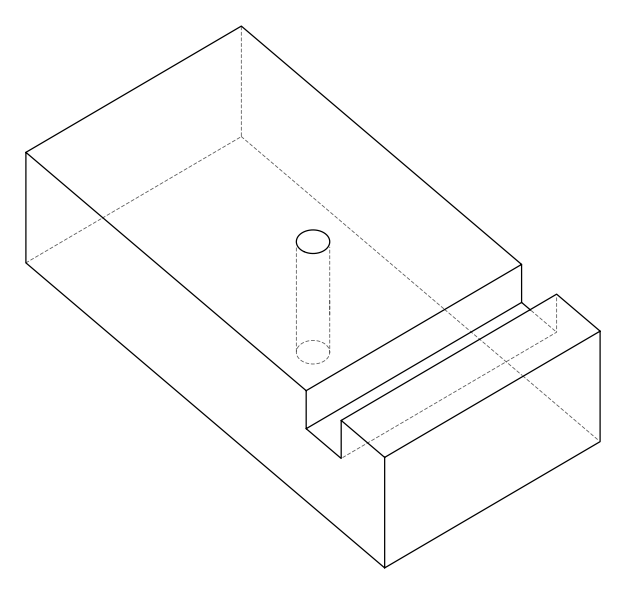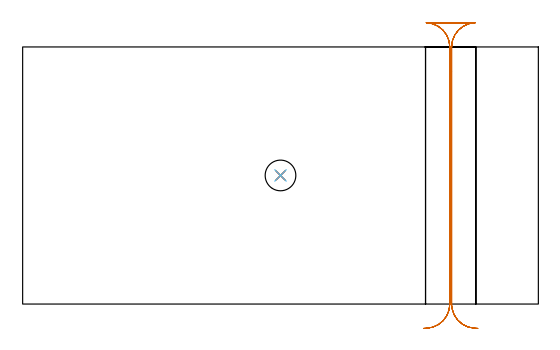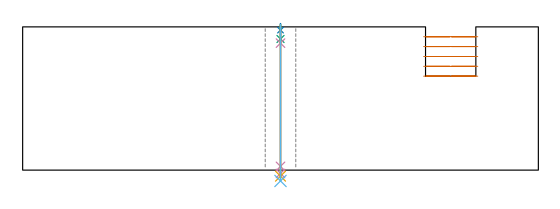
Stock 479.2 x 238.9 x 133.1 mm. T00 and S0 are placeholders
(PLAN: 6 operations, 5 tool changes, 9.1 min)
(1 MILL_RECTANGULAR_SLOT | SLOT_RECTANGULAR | UGT0201_009 | Follow Part, ap 11.25, ae 75% | 7.28 min | 511209 mm3)
(2 SPOT_DRILL | STEP1HOLE | NXT0321_9005460120000 | 0.05 min | 265 mm3)
(3 DRILL_BLIND_HOLE_INTO_CENTER | STEP1HOLE | NXT0301_046 | 0.05 min | 588 mm3)
(4 GUN_DRILL_THROUGH_HOLE | STEP1HOLE | UGT0307_003 | 0.61 min | 4487 mm3)
(5 SPADE_DRILL_TO_ENLARGE_THROUGH_HOLE | STEP1HOLE | UGT0306_009 | 0.56 min | 30406 mm3)
(6 DRILL_TO_ENLARGE_THROUGH_HOLE | STEP1HOLE | UGT0301_392 | 0.58 min | 49085 mm3)
(TOOL UGT0201_009 | End Mill 45 mm | D45 FL63 Z6)
(TOOL NXT0321_9005460120000 | NC Spot Drill, 142deg, 12mm, Carbide, Uncoated | D12 PA142 FL30 Z2)
(TOOL NXT0301_046 | Carbide Drill 7.5mm [860.1-0750-038A1-MM 2214] | D7.5 PA140 FL53 Z2)
(TOOL UGT0307_003 | Gun Drill 7 mm | D7 PA130 FL24 Z1)
(TOOL UGT0306_009 | Spade Drill 18.5mm | D18.5 PA132 FL10 Z2)
(TOOL UGT0301_392 | Twist Drill 28.5 mm | D28.5 PA118 FL165 Z2)
(OP 1 MILL_RECTANGULAR_SLOT)
G17 G21 G94 G90
T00 M6
G54
G17 G0 G90 X422.935 Y-22.625 S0 M3
G43 Z143.1 H0
Z123.94
G94 G1 X419.939 Y-22.47 F250.
G2 X398.987 Y-4.157 R22.5 F500.
X398.6 Y0. R22.5 F413.
G1 Y215.819
Y238.9 F500.
G2 X420.429 Y261.39 R22.5
G1 X375.071
G2 X396.9 Y238.9 R22.5
G1 Y0.
G2 X375.562 Y-22.47 R22.5
G1 X372.566 Y-22.625 F250.
G0 X422.935 Z114.78
G1 X419.939 Y-22.47
G2 X398.987 Y-4.157 R22.5 F500.
X398.6 Y0. R22.5 F392.
G1 Y215.819
Y238.9 F500.
G2 X420.429 Y261.39 R22.5
G1 X375.071
G2 X396.9 Y238.9 R22.5
G1 Y0.
G2 X375.561 Y-22.47 R22.5
G1 X372.565 Y-22.625 F250.
G0 X422.935 Z105.62
G1 X419.939 Y-22.47
G2 X398.987 Y-4.157 R22.5 F500.
X398.6 Y0. R22.5 F413.
G1 Y215.819
Y238.9 F500.
G2 X420.429 Y261.39 R22.5
G1 X375.071
G2 X396.9 Y238.9 R22.5
G1 Y0.
G2 X375.561 Y-22.47 R22.5
G1 X372.565 Y-22.625 F250.
G0 X422.935 Z96.46
G1 X419.939 Y-22.47
G2 X398.987 Y-4.157 R22.5 F500.
X398.6 Y0. R22.5 F392.
G1 Y215.819
Y238.9 F500.
G2 X420.429 Y261.39 R22.5
G1 X375.071
G2 X396.9 Y238.9 R22.5
G1 Y0.
G2 X375.561 Y-22.47 R22.5
G1 X372.565 Y-22.625 F250.
G0 X422.935 Z87.3
G1 X419.939 Y-22.47
G2 X398.987 Y-4.157 R22.5 F500.
X398.6 Y0. R22.5 F413.
G1 Y215.819
Y238.9 F500.
G2 X420.429 Y261.39 R22.5
G1 X375.071
G2 X396.9 Y238.9 R22.5
G1 Y0.
G2 X375.561 Y-22.47 R22.5
G1 X372.565 Y-22.625 F250.
G0 Z143.1
M5
M2
(OP 2 SPOT_DRILL)
G17 G21 G94 G90
T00 M6
G54
G17 G0 G90 X239.6 Y119.5 S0 M3
G43 Z143.1 H0
G94 G81 G98 Z130.1 F250. R136.1
G80
M5
M2
(OP 3 DRILL_BLIND_HOLE_INTO_CENTER)
G17 G21 G94 G90
T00 M6
G54
G17 G0 G90 X239.6 Y119.5 S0 M3
G43 Z143.1 H1
G94 G81 G98 Z121.85 F250. R135.1
G80
M5
M2
(OP 4 GUN_DRILL_THROUGH_HOLE)
G17 G21 G94 G90
T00 M6
G54
G17 G0 G90 X239.6 Y119.5 M8
G43 Z143.1 H0
Z129.964
S716 M3
G94 G1 Z117.992 F125. M26
G4 X.084
Z3.5 F250.
G4 X.084
Z-3.132 F125.
G4 X.084
M5
M9
G0 Z129.964
Z143.1
M2
(OP 5 SPADE_DRILL_TO_ENLARGE_THROUGH_HOLE)
G17 G21 G94 G90
T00 M6
G54
G17 G0 G90 X239.6 Y119.5 S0 M3
G43 Z143.1 H0
G94 G73 G98 Z-5.618 F250. Q17.34 R135.1
G80
M5
M2
(OP 6 DRILL_TO_ENLARGE_THROUGH_HOLE)
G17 G21 G94 G90
T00 M6
G54
G17 G0 G90 X239.6 Y119.5 S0 M3
G43 Z143.1 H0
G94 G73 G98 Z-10.062 F250. Q23.86 R135.1
G80
M5
M2
